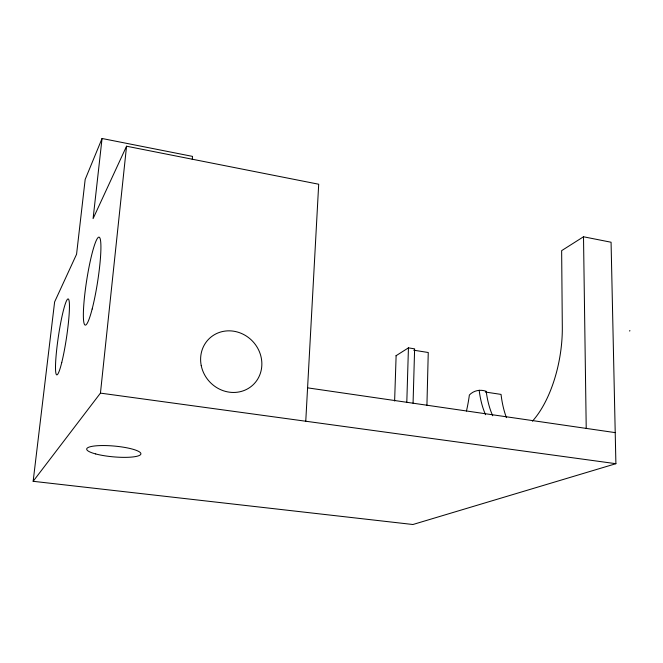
<?xml version="1.0" encoding="UTF-8"?>
<svg xmlns="http://www.w3.org/2000/svg" width="663" height="663" viewBox="0 0 663 663"><rect width="100%" height="100%" fill="white"/><g stroke="black" fill="none" stroke-linecap="round" stroke-linejoin="round"><path stroke-width="0.99" d="M426.922 405.516L428.257 352.509L413.704 350.188M413.066 403.253L414.624 348.854L408.441 347.868L395.968 355.774M406.8 402.342L408.441 347.868M394.618 401.024L396.118 355.683M305.759 421.212L318.696 184.231L126.55 146.216L93.093 218.616L102.052 138.492L192.527 156.393L192.262 159.46M532.414 421.179A84.309 40.087 -80 0 0 562.315 327.199L561.644 250.647L583.506 236.774L611.071 242.235L615.894 463.694L412.925 524.508L33.15 481.305L100.445 393.118L126.55 146.216M33.15 481.305L54.623 301.914L76.568 254.236L85.171 179.449L102.052 138.492M629.717 331.11L629.85 330.447M492.717 415.759A84.143 40.518 -80 0 1 486.194 391.278C480.261 389.206 473.755 390.424 469.371 395.007A73.585 30.639 -81.5 0 1 466.454 411.052M100.445 393.118L615.894 463.694M307.549 387.847L615.206 432.624M485.349 392.032L501.037 394.402A89.613 44.537 -79.9 0 0 506.433 417.657M583.506 236.774L586.225 428.414M485.565 414.723A84.309 40.087 -80 0 1 479.158 390.209M201.212 365.462A31.857 29.545 47.3 0 0 251.492 386.222A31.857 29.545 47.3 0 0 241.009 333.265A31.857 29.545 47.3 0 0 201.212 365.462M61.767 362.429A38.346 4.094 -81.5 0 0 68.844 299.833A38.346 4.094 -81.5 0 0 56.827 348.406A38.346 4.094 -81.5 0 0 61.767 362.429M92.149 309.033A44.537 5.511 -81.1 0 0 99.699 237.652A44.537 5.511 -81.1 0 0 84.541 296.552A44.537 5.511 -81.1 0 0 92.149 309.033M95.721 453.956A27.224 5.412 5.1 0 0 140.341 454.835A27.224 5.412 5.1 0 0 105.309 445.569A27.224 5.412 5.1 0 0 95.721 453.956"/></g></svg>
